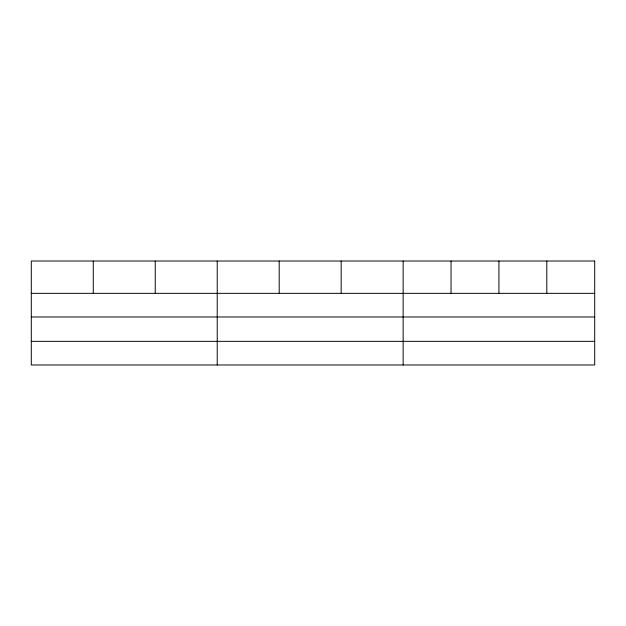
<?xml version="1.0" encoding="UTF-8"?>
<svg xmlns="http://www.w3.org/2000/svg" width="626" height="626" viewBox="0 0 626 626"><rect width="100%" height="100%" fill="white"/><g stroke="black" fill="none" stroke-linecap="round" stroke-linejoin="round"><path stroke-width="0.94" d="M31.3 293.344L594.7 293.344M31.3 316.983L594.7 316.983M31.3 341.342L594.7 341.342M546.811 261.019L546.811 293.344M498.922 261.019L498.922 293.344M451.033 261.019L451.033 293.344M403.144 261.019L403.144 364.981M341.17 261.019L341.17 293.344M279.196 261.019L279.196 293.344M217.222 261.019L217.222 364.981M155.248 261.019L155.248 293.344M93.274 261.019L93.274 293.344M594.7 261.019L31.3 261.019L31.3 364.981L594.7 364.981L594.7 261.019"/></g></svg>
